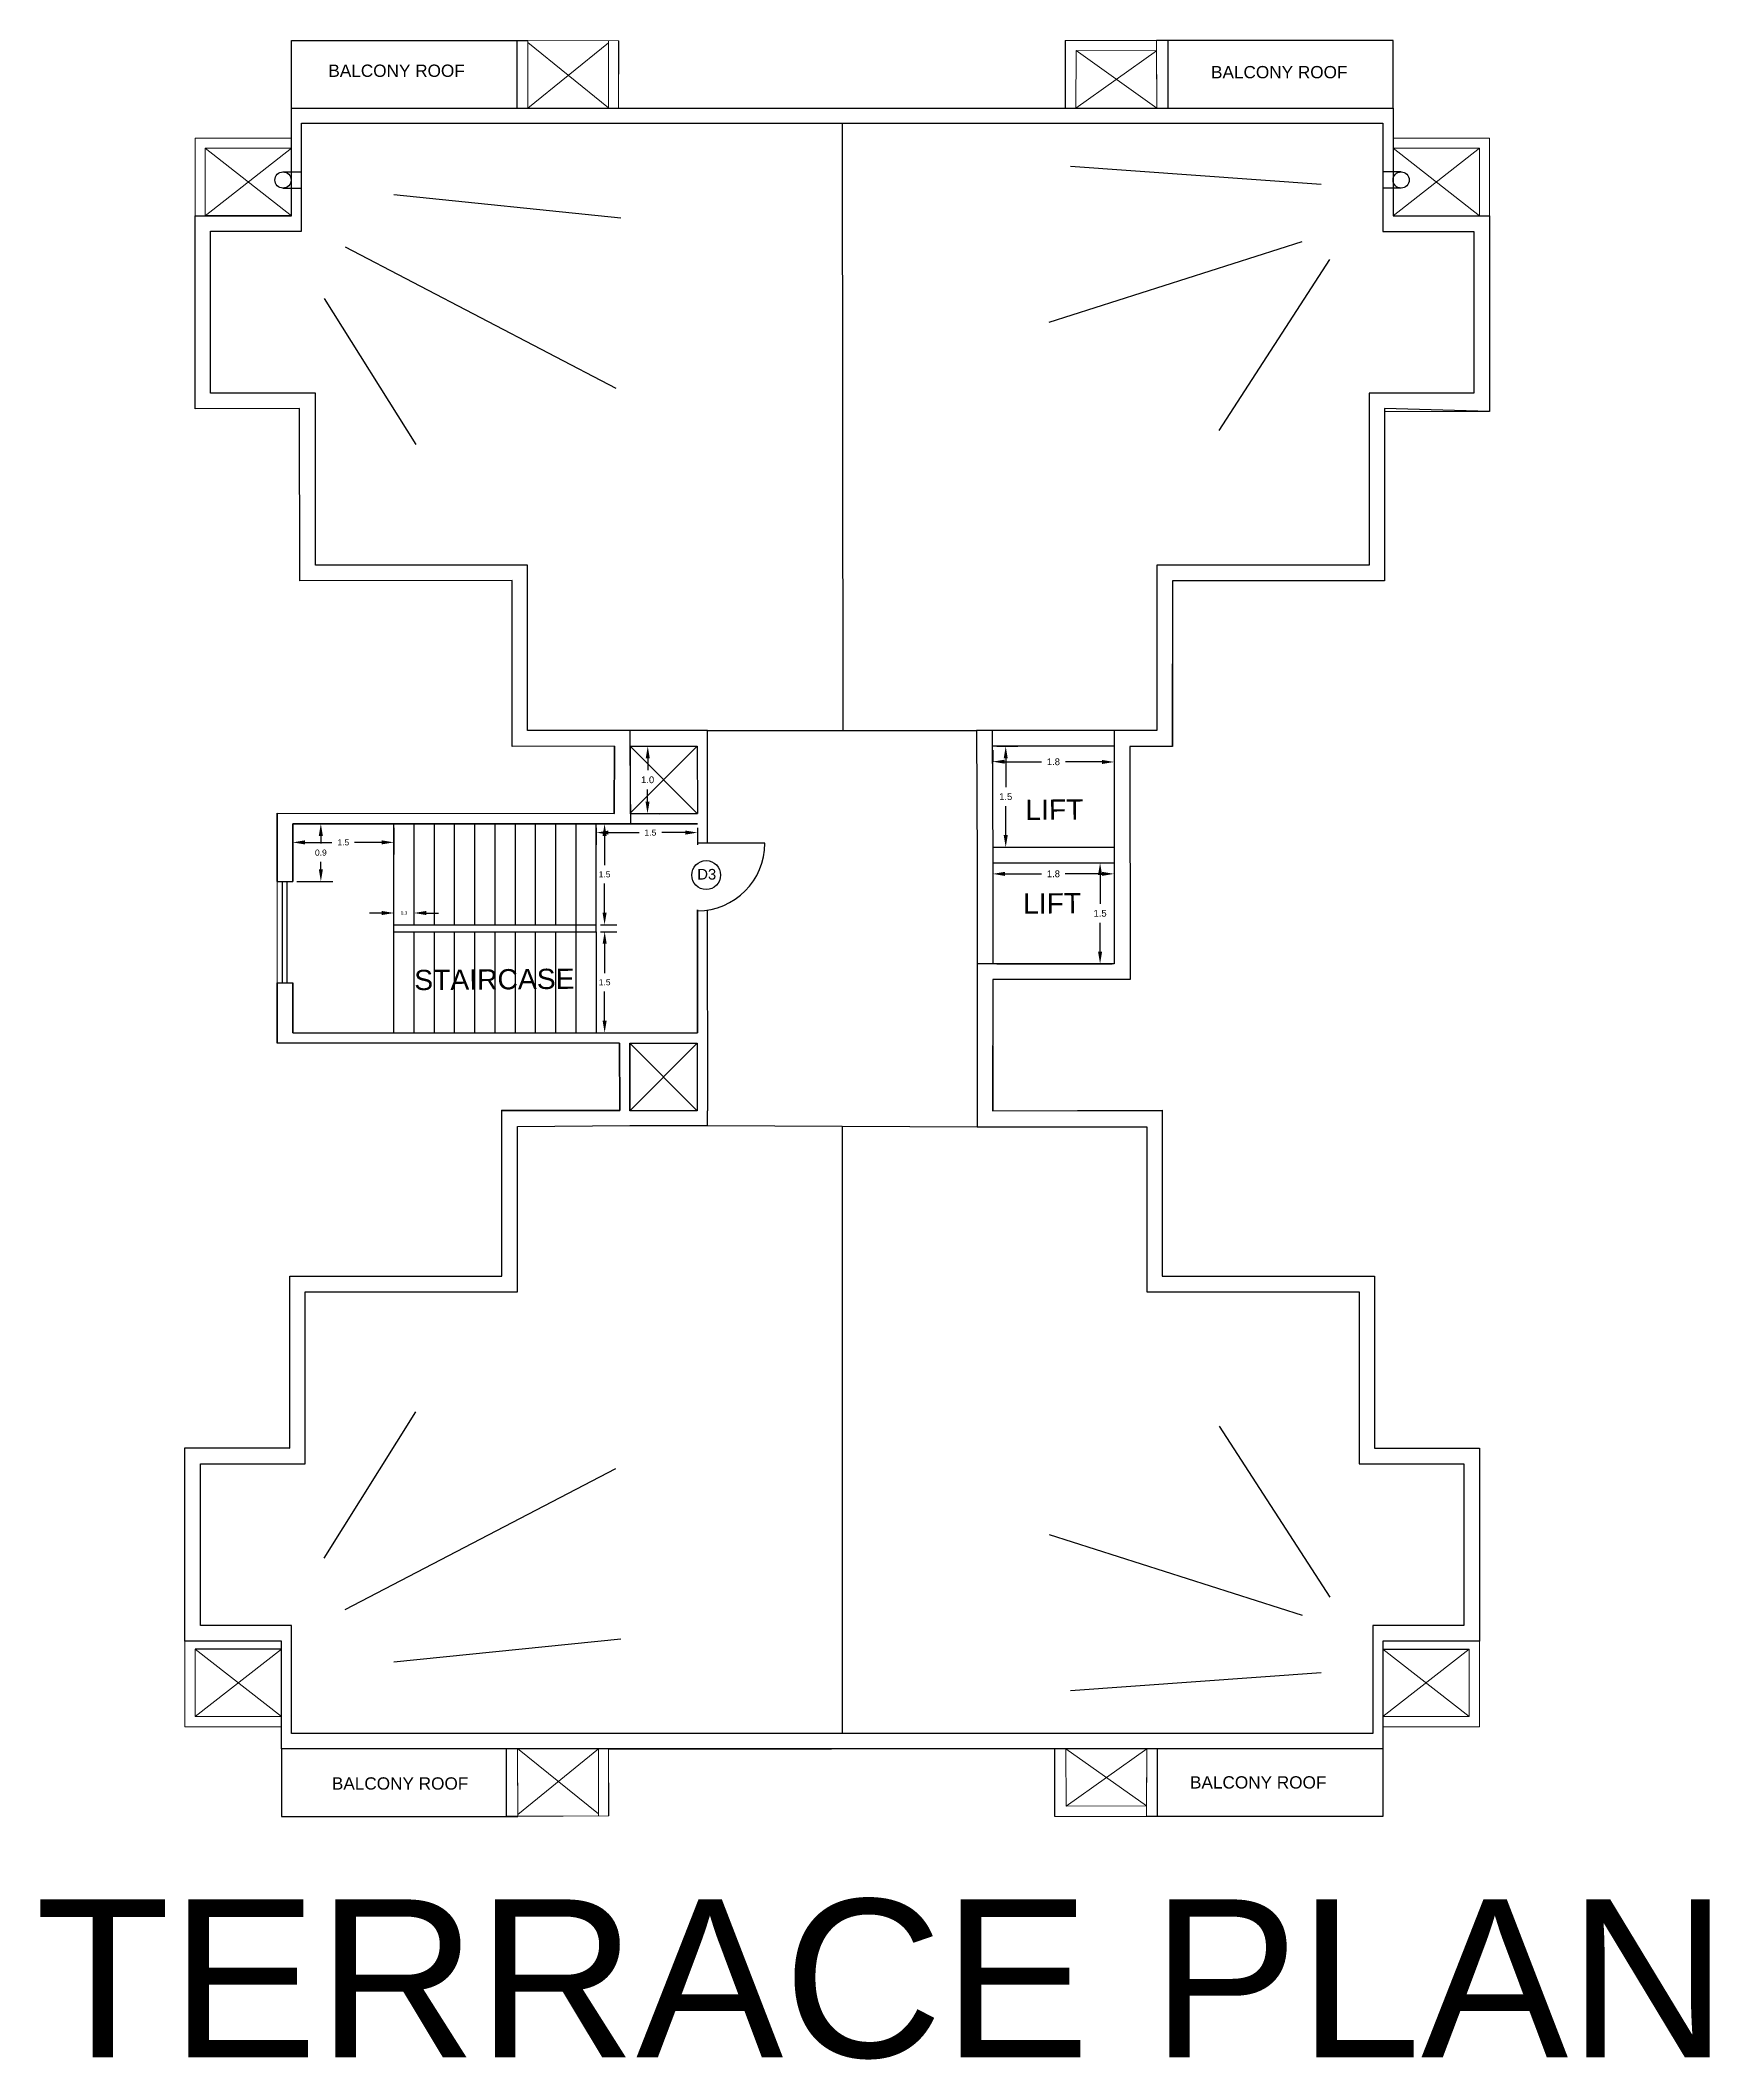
# Model space of a CAD drawing. Header units: metres. Extents: x 15463 to 32022, y 1223 to 33962.
# Drawn here: x 29713.56 to 29738.31, y 4287.33 to 4317.27 of the extents above; entities that cross this region are included whole.
import ezdxf

# ---------------------------------------------------------------- set-up
doc = ezdxf.new("R2010")
doc.units = ezdxf.units.M
doc.header["$LTSCALE"] = 0.1
doc.layers.add('text', color=7, linetype='Continuous', lineweight=5)
doc.layers.add('window', color=150, linetype='Continuous')
doc.styles.get("Standard").update_dxf_attribs({"font": 'arial.ttf'})
doc.dimstyles.get("Standard").update_dxf_attribs({"dimtxt": 0.1, "dimasz": 0.18, "dimexe": 0.18, "dimexo": 0.0625, "dimgap": 0.09, "dimtad": 0, "dimtih": 1, "dimtoh": 1, "dimdec": 1, "dimzin": 0, "dimdsep": 46, "dimtxsty": 'Standard', "dimcen": 0.09, "dimadec": 0, "dimazin": 0, "dimtfac": 1, "dimtdec": 1, "dimtofl": 0, "dimtmove": 0, "dimatfit": 3, "dimfxl": 1, "dimtolj": 1, "dimtzin": 0, "dimarcsym": 0})

# ---------------------------------------------------------------- blocks, each defined once
blk = doc.blocks.new('*D177')
at = {"color": 0, "lineweight": -2, "transparency": 16777216}
for p, q in [((29721.867, 4305.655), (29722.108, 4305.655)), ((29721.928, 4305.475), (29721.928, 4305.041)), ((29721.928, 4304.335), (29721.928, 4304.77)), ((29721.867, 4304.155), (29722.108, 4304.155))]:
    blk.add_line(p, q, dxfattribs=at)
at = {"color": 0, "transparency": 16777216}
for points in [[(29721.898, 4305.475), (29721.958, 4305.475), (29721.928, 4305.655)], [(29721.898, 4304.335), (29721.958, 4304.335), (29721.928, 4304.155)]]:
    blk.add_solid(points, dxfattribs=at)
at = {"layer": 'Defpoints', "color": 0, "transparency": 16777216}
for p in [(29721.805, 4305.655), (29721.805, 4304.155), (29721.928, 4304.155)]:
    blk.add_point(p, dxfattribs=at)
at = {"color": 0, "transparency": 16777216, "insert": (29721.928, 4304.905), "char_height": 0.09, "attachment_point": 5}
blk.add_mtext('\\A1;1.5', dxfattribs=at)
blk = doc.blocks.new('*D178')
at = {"color": 0, "lineweight": -2, "transparency": 16777216}
for p, q in [((29721.867, 4304.055), (29722.109, 4304.055)), ((29721.929, 4303.875), (29721.929, 4303.441)), ((29721.929, 4302.735), (29721.929, 4303.17)), ((29721.867, 4302.555), (29722.109, 4302.555))]:
    blk.add_line(p, q, dxfattribs=at)
at = {"color": 0, "transparency": 16777216}
for points in [[(29721.899, 4303.875), (29721.959, 4303.875), (29721.929, 4304.055)], [(29721.899, 4302.735), (29721.959, 4302.735), (29721.929, 4302.555)]]:
    blk.add_solid(points, dxfattribs=at)
at = {"layer": 'Defpoints', "color": 0, "transparency": 16777216}
for p in [(29721.805, 4304.055), (29721.805, 4302.555), (29721.929, 4302.555)]:
    blk.add_point(p, dxfattribs=at)
at = {"color": 0, "transparency": 16777216, "insert": (29721.929, 4303.305), "char_height": 0.09, "attachment_point": 5}
blk.add_mtext('\\A1;1.5', dxfattribs=at)
blk = doc.blocks.new('*D179')
at = {"color": 0, "lineweight": -2, "transparency": 16777216}
for p, q in [((29718.805, 4304.218), (29718.805, 4304.512)), ((29719.105, 4304.218), (29719.105, 4304.512)), ((29718.625, 4304.332), (29718.445, 4304.332)), ((29719.285, 4304.332), (29719.465, 4304.332))]:
    blk.add_line(p, q, dxfattribs=at)
at = {"color": 0, "transparency": 16777216}
for points in [[(29718.625, 4304.362), (29718.625, 4304.302), (29718.805, 4304.332)], [(29719.285, 4304.362), (29719.285, 4304.302), (29719.105, 4304.332)]]:
    blk.add_solid(points, dxfattribs=at)
at = {"layer": 'Defpoints', "color": 0, "transparency": 16777216}
for p in [(29718.805, 4304.155), (29719.105, 4304.332), (29719.105, 4304.155)]:
    blk.add_point(p, dxfattribs=at)
at = {"color": 0, "transparency": 16777216, "insert": (29718.955, 4304.332), "char_height": 0.05, "attachment_point": 5}
blk.add_mtext('\\A1;0.3', dxfattribs=at)
blk = doc.blocks.new('*D180')
at = {"color": 0, "lineweight": -2, "transparency": 16777216}
for p, q in [((29717.367, 4305.655), (29717.902, 4305.655)), ((29717.722, 4305.475), (29717.722, 4305.363)), ((29717.722, 4304.979), (29717.722, 4305.091)), ((29717.367, 4304.799), (29717.902, 4304.799))]:
    blk.add_line(p, q, dxfattribs=at)
at = {"color": 0, "transparency": 16777216}
for points in [[(29717.692, 4305.475), (29717.752, 4305.475), (29717.722, 4305.655)], [(29717.692, 4304.979), (29717.752, 4304.979), (29717.722, 4304.799)]]:
    blk.add_solid(points, dxfattribs=at)
at = {"layer": 'Defpoints', "color": 0, "transparency": 16777216}
for p in [(29717.305, 4305.655), (29717.305, 4304.799), (29717.722, 4304.799)]:
    blk.add_point(p, dxfattribs=at)
at = {"color": 0, "transparency": 16777216, "insert": (29717.722, 4305.227), "char_height": 0.09, "attachment_point": 5}
blk.add_mtext('\\A1;0.9', dxfattribs=at)
blk = doc.blocks.new('*D181')
at = {"color": 0, "lineweight": -2, "transparency": 16777216}
for p, q in [((29717.305, 4305.593), (29717.305, 4305.199)), ((29717.485, 4305.379), (29717.887, 4305.379)), ((29718.625, 4305.379), (29718.223, 4305.379)), ((29718.805, 4305.593), (29718.805, 4305.199))]:
    blk.add_line(p, q, dxfattribs=at)
at = {"color": 0, "transparency": 16777216}
for points in [[(29717.485, 4305.409), (29717.485, 4305.349), (29717.305, 4305.379)], [(29718.625, 4305.409), (29718.625, 4305.349), (29718.805, 4305.379)]]:
    blk.add_solid(points, dxfattribs=at)
at = {"layer": 'Defpoints', "color": 0, "transparency": 16777216}
for p in [(29717.305, 4305.655), (29718.805, 4305.655), (29718.805, 4305.379)]:
    blk.add_point(p, dxfattribs=at)
at = {"color": 0, "transparency": 16777216, "insert": (29718.055, 4305.379), "char_height": 0.09, "attachment_point": 5}
blk.add_mtext('\\A1;1.5', dxfattribs=at)
blk = doc.blocks.new('*D182')
at = {"color": 0, "lineweight": -2, "transparency": 16777216}
for p, q in [((29721.805, 4305.593), (29721.805, 4305.344)), ((29721.985, 4305.524), (29722.439, 4305.524)), ((29723.125, 4305.524), (29722.775, 4305.524)), ((29723.305, 4305.593), (29723.305, 4305.344))]:
    blk.add_line(p, q, dxfattribs=at)
at = {"color": 0, "transparency": 16777216}
for points in [[(29721.985, 4305.554), (29721.985, 4305.494), (29721.805, 4305.524)], [(29723.125, 4305.554), (29723.125, 4305.494), (29723.305, 4305.524)]]:
    blk.add_solid(points, dxfattribs=at)
at = {"layer": 'Defpoints', "color": 0, "transparency": 16777216}
for p in [(29721.805, 4305.655), (29723.305, 4305.655), (29723.305, 4305.524)]:
    blk.add_point(p, dxfattribs=at)
at = {"color": 0, "transparency": 16777216, "insert": (29722.607, 4305.524), "char_height": 0.09, "attachment_point": 5}
blk.add_mtext('\\A1;1.5', dxfattribs=at)
blk = doc.blocks.new('*D183')
at = {"color": 0, "lineweight": -2, "transparency": 16777216}
for p, q in [((29722.367, 4306.806), (29722.748, 4306.804)), ((29722.568, 4306.625), (29722.567, 4306.447)), ((29722.565, 4305.984), (29722.566, 4306.165)), ((29722.363, 4305.805), (29722.744, 4305.804))]:
    blk.add_line(p, q, dxfattribs=at)
at = {"color": 0, "transparency": 16777216}
for points in [[(29722.538, 4306.625), (29722.598, 4306.625), (29722.568, 4306.805)], [(29722.535, 4305.985), (29722.595, 4305.984), (29722.564, 4305.804)]]:
    blk.add_solid(points, dxfattribs=at)
at = {"layer": 'Defpoints', "color": 0, "transparency": 16777216}
for p in [(29722.305, 4306.806), (29722.301, 4305.805), (29722.564, 4305.804)]:
    blk.add_point(p, dxfattribs=at)
at = {"color": 0, "transparency": 16777216, "insert": (29722.566, 4306.306), "char_height": 0.1, "attachment_point": 5}
blk.add_mtext('\\A1;1.0', dxfattribs=at)
blk = doc.blocks.new('*D176')
at = {"color": 0, "lineweight": -2, "transparency": 16777216}
for p, q in [((29727.681, 4306.747), (29727.68, 4306.396)), ((29727.86, 4306.575), (29728.405, 4306.574)), ((29729.303, 4306.571), (29728.758, 4306.573)), ((29729.483, 4306.741), (29729.482, 4306.391))]:
    blk.add_line(p, q, dxfattribs=at)
at = {"color": 0, "transparency": 16777216}
for points in [[(29727.86, 4306.605), (29727.86, 4306.545), (29727.68, 4306.576)], [(29729.303, 4306.601), (29729.303, 4306.541), (29729.483, 4306.571)]]:
    blk.add_solid(points, dxfattribs=at)
at = {"layer": 'Defpoints', "color": 0, "transparency": 16777216}
for p in [(29727.681, 4306.809), (29729.483, 4306.571), (29729.484, 4306.804)]:
    blk.add_point(p, dxfattribs=at)
at = {"color": 0, "transparency": 16777216, "insert": (29728.581, 4306.573), "char_height": 0.1, "attachment_point": 5}
blk.add_mtext('\\A1;1.8', dxfattribs=at)
blk = doc.blocks.new('*D184')
at = {"color": 0, "lineweight": -2, "transparency": 16777216}
for p, q in [((29727.743, 4306.804), (29728.054, 4306.804)), ((29727.874, 4306.624), (29727.874, 4306.197)), ((29727.874, 4305.487), (29727.874, 4305.914)), ((29727.743, 4305.307), (29728.054, 4305.307))]:
    blk.add_line(p, q, dxfattribs=at)
at = {"color": 0, "transparency": 16777216}
for points in [[(29727.844, 4306.624), (29727.904, 4306.624), (29727.874, 4306.804)], [(29727.844, 4305.487), (29727.904, 4305.487), (29727.874, 4305.307)]]:
    blk.add_solid(points, dxfattribs=at)
at = {"layer": 'Defpoints', "color": 0, "transparency": 16777216}
for p in [(29727.681, 4306.804), (29727.681, 4305.307), (29727.874, 4305.307)]:
    blk.add_point(p, dxfattribs=at)
at = {"color": 0, "transparency": 16777216, "insert": (29727.874, 4306.056), "char_height": 0.1, "attachment_point": 5}
blk.add_mtext('\\A1;1.5', dxfattribs=at)
blk = doc.blocks.new('*D185')
at = {"color": 0, "lineweight": -2, "transparency": 16777216}
for p, q in [((29727.681, 4305.015), (29727.681, 4304.732)), ((29727.861, 4304.912), (29728.404, 4304.912)), ((29729.301, 4304.912), (29728.757, 4304.912)), ((29729.481, 4305.015), (29729.481, 4304.732))]:
    blk.add_line(p, q, dxfattribs=at)
at = {"color": 0, "transparency": 16777216}
for points in [[(29727.861, 4304.942), (29727.861, 4304.882), (29727.681, 4304.912)], [(29729.301, 4304.942), (29729.301, 4304.882), (29729.481, 4304.912)]]:
    blk.add_solid(points, dxfattribs=at)
at = {"layer": 'Defpoints', "color": 0, "transparency": 16777216}
for p in [(29727.681, 4305.077), (29729.481, 4305.077), (29729.481, 4304.912)]:
    blk.add_point(p, dxfattribs=at)
at = {"color": 0, "transparency": 16777216, "insert": (29728.581, 4304.912), "char_height": 0.1, "attachment_point": 5}
blk.add_mtext('\\A1;1.8', dxfattribs=at)
blk = doc.blocks.new('*D186')
at = {"color": 0, "lineweight": -2, "transparency": 16777216}
for p, q in [((29727.743, 4305.077), (29729.453, 4305.077)), ((29729.273, 4304.897), (29729.273, 4304.468)), ((29729.273, 4303.757), (29729.273, 4304.186)), ((29727.743, 4303.577), (29729.453, 4303.577))]:
    blk.add_line(p, q, dxfattribs=at)
at = {"color": 0, "transparency": 16777216}
for points in [[(29729.303, 4304.897), (29729.243, 4304.897), (29729.273, 4305.077)], [(29729.303, 4303.757), (29729.243, 4303.757), (29729.273, 4303.577)]]:
    blk.add_solid(points, dxfattribs=at)
at = {"layer": 'Defpoints', "color": 0, "transparency": 16777216}
for p in [(29727.681, 4305.077), (29727.681, 4303.577), (29729.273, 4303.577)]:
    blk.add_point(p, dxfattribs=at)
at = {"color": 0, "transparency": 16777216, "insert": (29729.273, 4304.327), "char_height": 0.1, "attachment_point": 5}
blk.add_mtext('\\A1;1.5', dxfattribs=at)

msp = doc.modelspace()

# ---------------------------------------------------------------- linework, layer by layer
for p, q in [((29717.287, 4316.268), (29717.287, 4317.268)), ((29717.287, 4317.268), (29720.791, 4317.268)), ((29720.626, 4317.268), (29720.626, 4316.266)), ((29728.753, 4317.267), (29728.753, 4316.265)), ((29733.615, 4317.268), (29730.11, 4317.268)), ((29730.276, 4317.268), (29730.276, 4316.266)), ((29733.615, 4316.268), (29733.615, 4317.268)), ((29725.451, 4316.039), (29725.459, 4307.036)), ((29717.161, 4315.318), (29717.437, 4315.318)), ((29728.834, 4315.405), (29732.552, 4315.137)), ((29733.735, 4315.318), (29733.465, 4315.318)), ((29717.161, 4315.078), (29717.437, 4315.078)), ((29718.802, 4314.982), (29722.168, 4314.638)), ((29733.735, 4315.078), (29733.465, 4315.078)), ((29717.287, 4314.669), (29716.007, 4314.669)), ((29733.615, 4314.669), (29734.895, 4314.669)), ((29718.084, 4314.205), (29722.093, 4312.112)), ((29728.519, 4313.092), (29732.268, 4314.288)), ((29731.039, 4311.487), (29732.678, 4314.02)), ((29717.769, 4313.442), (29719.131, 4311.275)), ((29723.455, 4307.035), (29722.305, 4307.039)), ((29723.455, 4307.035), (29727.441, 4307.038)), ((29723.455, 4305.366), (29723.455, 4307.035)), ((29729.484, 4307.039), (29727.441, 4307.038)), ((29727.441, 4307.038), (29727.451, 4305.076)), ((29727.671, 4307.039), (29727.681, 4305.077)), ((29722.075, 4306.807), (29722.071, 4305.805)), ((29723.301, 4306.806), (29722.301, 4305.805)), ((29722.305, 4306.806), (29722.306, 4305.805)), ((29722.305, 4306.806), (29723.301, 4305.805)), ((29722.317, 4306.806), (29723.301, 4306.806)), ((29723.301, 4306.806), (29723.305, 4305.805)), ((29729.484, 4306.804), (29727.681, 4306.807)), ((29722.075, 4305.805), (29717.075, 4305.804)), ((29717.075, 4305.804), (29717.075, 4304.799)), ((29717.305, 4305.655), (29723.305, 4305.655)), ((29717.305, 4305.655), (29717.305, 4304.799)), ((29723.305, 4305.655), (29717.305, 4305.655)), ((29718.805, 4304.155), (29718.805, 4305.655)), ((29719.105, 4304.155), (29719.105, 4305.655)), ((29719.405, 4304.155), (29719.405, 4305.655)), ((29719.705, 4304.155), (29719.705, 4305.655)), ((29720.005, 4304.155), (29720.005, 4305.655)), ((29720.305, 4304.155), (29720.305, 4305.655)), ((29720.605, 4304.155), (29720.605, 4305.655)), ((29720.905, 4304.155), (29720.905, 4305.655)), ((29721.205, 4304.155), (29721.205, 4305.655)), ((29721.505, 4304.055), (29721.505, 4305.655)), ((29721.805, 4304.155), (29721.805, 4305.655)), ((29722.155, 4305.655), (29723.305, 4305.655)), ((29722.305, 4305.805), (29723.305, 4305.805)), ((29724.305, 4305.366), (29723.305, 4305.366)), ((29727.451, 4305.077), (29727.451, 4303.577)), ((29727.681, 4305.307), (29729.481, 4305.307)), ((29727.681, 4305.077), (29727.681, 4303.577)), ((29727.681, 4305.077), (29729.481, 4305.077)), ((29718.805, 4302.555), (29718.805, 4304.155)), ((29718.805, 4304.155), (29721.805, 4304.155)), ((29721.805, 4304.055), (29721.805, 4304.155)), ((29723.305, 4303.593), (29723.305, 4304.377)), ((29723.305, 4304.377), (29723.305, 4302.555)), ((29723.451, 4304.376), (29723.453, 4301.4)), ((29718.805, 4304.055), (29721.805, 4304.055)), ((29719.105, 4302.555), (29719.105, 4304.055)), ((29719.405, 4302.555), (29719.405, 4304.055)), ((29719.705, 4302.555), (29719.705, 4304.055)), ((29720.005, 4302.555), (29720.005, 4304.055)), ((29720.305, 4302.555), (29720.305, 4304.055)), ((29720.605, 4302.555), (29720.605, 4304.055)), ((29720.905, 4302.555), (29720.905, 4304.055)), ((29721.205, 4302.555), (29721.205, 4304.055)), ((29721.505, 4302.555), (29721.505, 4304.055)), ((29721.805, 4304.055), (29721.805, 4302.555)), ((29723.305, 4302.555), (29723.305, 4303.593)), ((29717.075, 4303.299), (29717.075, 4302.404)), ((29717.305, 4303.299), (29717.305, 4302.555)), ((29717.305, 4302.555), (29723.305, 4302.555)), ((29722.151, 4302.4), (29722.154, 4301.402)), ((29722.301, 4302.402), (29723.301, 4302.402)), ((29723.301, 4302.402), (29722.301, 4301.4)), ((29722.301, 4302.4), (29722.301, 4301.4)), ((29722.301, 4302.4), (29723.301, 4301.401)), ((29723.301, 4302.402), (29723.301, 4301.804)), ((29723.301, 4302.402), (29723.301, 4301.4)), ((29720.407, 4301.405), (29722.154, 4301.402)), ((29722.301, 4301.402), (29723.301, 4301.402)), ((29722.301, 4301.183), (29723.452, 4301.183)), ((29723.452, 4301.183), (29723.453, 4301.4)), ((29723.452, 4301.183), (29727.451, 4301.163)), ((29725.451, 4301.173), (29725.451, 4292.168)), ((29717.769, 4294.769), (29719.131, 4296.936)), ((29731.039, 4296.724), (29732.678, 4294.191)), ((29718.084, 4294.006), (29722.093, 4296.099)), ((29728.519, 4295.119), (29732.268, 4293.923)), ((29717.137, 4293.419), (29715.857, 4293.419)), ((29718.802, 4293.229), (29722.168, 4293.573)), ((29733.465, 4293.419), (29734.745, 4293.419)), ((29728.834, 4292.806), (29732.552, 4293.074)), ((29717.137, 4291.94), (29717.137, 4290.94)), ((29720.476, 4290.94), (29720.476, 4291.942)), ((29728.603, 4290.94), (29728.603, 4291.943)), ((29730.126, 4290.94), (29730.126, 4291.942)), ((29733.465, 4291.94), (29733.465, 4290.94)), ((29717.137, 4290.94), (29720.642, 4290.94)), ((29733.465, 4290.94), (29729.96, 4290.94))]:
    msp.add_line(p, q)
at = {"lineweight": 0}
for p, q in [((29720.788, 4316.263), (29721.986, 4317.231)), ((29720.791, 4317.237), (29721.988, 4316.266)), ((29722.137, 4317.261), (29720.792, 4317.268)), ((29721.988, 4316.266), (29721.986, 4317.262)), ((29722.134, 4316.266), (29722.136, 4317.261)), ((29730.11, 4317.268), (29728.753, 4317.267)), ((29728.915, 4316.265), (29730.111, 4317.111)), ((29730.111, 4317.111), (29728.918, 4317.117)), ((29728.918, 4317.117), (29730.115, 4316.265)), ((29715.857, 4315.819), (29717.287, 4315.819)), ((29716.007, 4314.669), (29716.007, 4315.669)), ((29716.007, 4315.669), (29717.287, 4315.669)), ((29716.007, 4315.669), (29717.287, 4314.669)), ((29716.007, 4314.669), (29717.287, 4315.668)), ((29735.045, 4315.819), (29733.615, 4315.819)), ((29734.895, 4315.669), (29733.615, 4315.669)), ((29734.895, 4315.669), (29733.615, 4314.669)), ((29734.895, 4314.669), (29733.615, 4315.668)), ((29734.895, 4314.669), (29734.895, 4315.669)), ((29715.857, 4293.419), (29715.857, 4292.419)), ((29715.857, 4293.419), (29717.137, 4292.42)), ((29715.857, 4292.419), (29717.137, 4293.419)), ((29734.745, 4293.419), (29733.465, 4292.42)), ((29734.745, 4292.419), (29733.465, 4293.419)), ((29734.745, 4293.419), (29734.745, 4292.419)), ((29715.707, 4292.269), (29717.137, 4292.269)), ((29715.857, 4292.419), (29717.137, 4292.419)), ((29734.745, 4292.419), (29733.465, 4292.419)), ((29734.895, 4292.269), (29733.465, 4292.269)), ((29720.638, 4291.944), (29721.836, 4290.976)), ((29720.641, 4290.97), (29721.838, 4291.941)), ((29721.838, 4291.941), (29721.836, 4290.946)), ((29721.984, 4291.942), (29721.986, 4290.946)), ((29728.765, 4291.942), (29729.961, 4291.096)), ((29728.768, 4291.09), (29729.965, 4291.942)), ((29729.961, 4291.096), (29728.768, 4291.09)), ((29721.987, 4290.946), (29720.642, 4290.94)), ((29729.96, 4290.94), (29728.603, 4290.94))]:
    msp.add_line(p, q, dxfattribs=at)
for points in [[(29717.287, 4316.265), (29733.615, 4316.265), (29733.615, 4314.669), (29735.045, 4314.669), (29735.045, 4311.766), (29733.49, 4311.809), (29733.49, 4309.258), (29730.345, 4309.258), (29730.345, 4306.8), (29729.714, 4306.8), (29729.719, 4303.347), (29727.681, 4303.344), (29727.679, 4301.401), (29730.195, 4301.408), (29730.195, 4298.947), (29733.341, 4298.947), (29733.341, 4296.398), (29734.895, 4296.398), (29734.895, 4293.538), (29733.465, 4293.538), (29733.465, 4291.94), (29717.137, 4291.94), (29717.137, 4293.538), (29715.707, 4293.538), (29715.707, 4296.403), (29717.261, 4296.398), (29717.261, 4298.95), (29720.407, 4298.947), (29720.407, 4301.408), (29722.154, 4301.402), (29720.407, 4301.408), (29722.154, 4301.402), (29722.151, 4302.4), (29717.075, 4302.4), (29717.075, 4303.299)], [(29717.075, 4304.799), (29717.075, 4305.81), (29722.071, 4305.805), (29722.075, 4306.807), (29720.557, 4306.8), (29720.557, 4309.259), (29717.411, 4309.258), (29717.407, 4311.809), (29715.857, 4311.805), (29715.857, 4314.669), (29717.287, 4314.669), (29717.287, 4316.265)], [(29717.437, 4316.039), (29733.465, 4316.039), (29733.465, 4314.437), (29734.815, 4314.437), (29734.815, 4312.039), (29733.26, 4312.039), (29733.26, 4309.489), (29730.115, 4309.489), (29730.115, 4307.039), (29729.484, 4307.039), (29729.484, 4303.577), (29727.451, 4303.577), (29727.451, 4301.163), (29729.965, 4301.163), (29729.965, 4298.718), (29733.111, 4298.718), (29733.111, 4296.168), (29734.665, 4296.168), (29734.665, 4293.768), (29733.315, 4293.768), (29733.315, 4292.168), (29717.287, 4292.168), (29717.287, 4293.768), (29715.937, 4293.768), (29715.937, 4296.168), (29717.491, 4296.168), (29717.491, 4298.718), (29720.637, 4298.718), (29720.637, 4301.168), (29722.301, 4301.183)], [(29717.305, 4304.799), (29717.305, 4305.655), (29722.319, 4305.655), (29722.305, 4306.806), (29722.305, 4307.039), (29720.787, 4307.039), (29720.787, 4309.489), (29717.641, 4309.489), (29717.641, 4312.039), (29716.087, 4312.039), (29716.087, 4314.439), (29717.437, 4314.439), (29717.437, 4316.039)], [(29722.301, 4302.553), (29717.305, 4302.555), (29717.305, 4303.299)], [(29722.301, 4301.4), (29722.301, 4302.402)]]:
    msp.add_lwpolyline(points)
for centre, radius in [((29717.161, 4315.198), 0.12), ((29733.735, 4315.198), 0.12), ((29723.434, 4304.894), 0.214)]:
    msp.add_circle(centre, radius)
msp.add_arc((29723.305, 4305.366), 1, 270, 0)
at = {"layer": 'text'}
for p, q in [((29720.788, 4316.266), (29720.792, 4317.268)), ((29720.788, 4316.266), (29720.792, 4317.268)), ((29720.788, 4316.385), (29720.791, 4317.237)), ((29728.915, 4316.265), (29728.918, 4317.117)), ((29730.114, 4316.266), (29730.11, 4317.268)), ((29730.114, 4316.266), (29730.11, 4317.268)), ((29730.114, 4316.266), (29730.111, 4317.111)), ((29720.638, 4291.941), (29720.642, 4290.94)), ((29728.765, 4291.942), (29728.768, 4291.09)), ((29729.964, 4291.941), (29729.96, 4290.94)), ((29729.964, 4291.941), (29729.961, 4291.096)), ((29720.638, 4291.822), (29720.641, 4290.97))]:
    msp.add_line(p, q, dxfattribs=at)
at = {"layer": 'text', "lineweight": 0}
for p, q in [((29715.857, 4314.55), (29715.857, 4315.819)), ((29735.045, 4314.55), (29735.045, 4315.819)), ((29715.707, 4293.538), (29715.707, 4292.269)), ((29734.895, 4293.538), (29734.895, 4292.269))]:
    msp.add_line(p, q, dxfattribs=at)
at = {"layer": 'text', "color": 177, "true_color": 0x293189}
msp.add_lwpolyline([(29715.857, 4314.669), (29715.857, 4315.819), (29717.287, 4315.819), (29717.287, 4316.265), (29720.626, 4316.266), (29720.626, 4317.268), (29722.137, 4317.261), (29722.132, 4316.265), (29728.753, 4316.261), (29728.753, 4317.267), (29730.276, 4317.268), (29730.276, 4316.265), (29733.615, 4316.268), (29733.615, 4315.819), (29735.045, 4315.819), (29735.045, 4311.766), (29733.49, 4311.766), (29733.49, 4309.258), (29730.345, 4309.258), (29730.343, 4306.8), (29729.714, 4306.799), (29729.719, 4303.347), (29727.681, 4303.344), (29727.686, 4301.401), (29730.195, 4301.401), (29730.195, 4298.947), (29733.341, 4298.947), (29733.341, 4296.398), (29734.895, 4296.398), (29734.895, 4292.269), (29733.465, 4292.269), (29733.465, 4291.94), (29730.126, 4291.942), (29730.126, 4290.94), (29728.603, 4290.939), (29728.603, 4291.943), (29721.984, 4291.931), (29721.989, 4290.946), (29720.476, 4290.945), (29720.476, 4291.94), (29717.137, 4291.94), (29717.137, 4292.269), (29715.707, 4292.269), (29715.707, 4296.403), (29717.261, 4296.403), (29717.261, 4298.95), (29720.407, 4298.947), (29720.407, 4301.405), (29722.154, 4301.41), (29722.151, 4302.4), (29717.075, 4302.404), (29717.075, 4305.81), (29722.071, 4305.805), (29722.075, 4306.807), (29720.557, 4306.8), (29720.557, 4309.259), (29717.411, 4309.255), (29717.403, 4311.809), (29715.857, 4311.805), (29715.857, 4314.669)], dxfattribs=at)
at = {"layer": 'window'}
for p, q in [((29717.075, 4304.799), (29717.305, 4304.799)), ((29717.153, 4303.299), (29717.153, 4304.799)), ((29717.224, 4303.299), (29717.224, 4304.799)), ((29717.075, 4303.299), (29717.305, 4303.299))]:
    msp.add_line(p, q, dxfattribs=at)

# ---------------------------------------------------------------- texts
for s, height, p in [('BALCONY ROOF', 0.18214, (29717.834, 4316.727)), ('BALCONY ROOF', 0.18214, (29730.918, 4316.706)), ('D3', 0.1573, (29723.302, 4304.828)), ('BALCONY ROOF', 0.18214, (29717.886, 4291.337)), ('BALCONY ROOF', 0.18214, (29730.606, 4291.353))]:
    msp.add_text(s, height=height).set_placement(p)
at = {"char_height": 0.3, "attachment_point": 1, "rotation": 0.5}
for s, insert in [('LIFT', (29728.163, 4306.011)), ('LIFT', (29728.13, 4304.621)), ('STAIRCASE', (29719.105, 4303.488))]:
    msp.add_mtext_dynamic_manual_height_columns(s, width=0.01982, gutter_width=1, heights=[0], dxfattribs=dict(at, insert=insert))
at = {"layer": 'text'}
msp.add_text('TERRACE PLAN', height=2.34175, dxfattribs=at).set_placement((29713.491, 4287.368))

# ---------------------------------------------------------------- dimensions: what is measured, and where the dimension line sits
dim = msp.add_linear_dim(base=(29722.564, 4305.804), p1=(29722.305, 4306.806), p2=(29722.301, 4305.805), angle=269.7592, dimstyle='Standard', override={"dimtxt": 0.1})
dim.commit()
dim.dimension.update_dxf_attribs({"geometry": '*D183', "text_midpoint": (29722.566, 4306.306), "dimtype": 161})
for p1, p2, distance, picture, middle in [((29727.681, 4306.809), (29729.484, 4306.804), -0.233, '*D176', (29728.581, 4306.573)), ((29727.681, 4306.804), (29727.681, 4305.307), 0.193, '*D184', (29727.874, 4306.056)), ((29727.681, 4305.077), (29727.681, 4303.577), 1.593, '*D186', (29729.273, 4304.327))]:
    dim = msp.add_aligned_dim(p1=p1, p2=p2, distance=distance, dimstyle='Standard')
    dim.commit()
    dim.dimension.update_dxf_attribs({"geometry": picture, "text_midpoint": middle})
for base, p1, p2, picture, middle in [((29717.722, 4304.799), (29717.305, 4305.655), (29717.305, 4304.799), '*D180', (29717.722, 4305.227)), ((29721.928, 4304.155), (29721.805, 4305.655), (29721.805, 4304.155), '*D177', (29721.928, 4304.905)), ((29721.929, 4302.555), (29721.805, 4304.055), (29721.805, 4302.555), '*D178', (29721.929, 4303.305))]:
    dim = msp.add_linear_dim(base=base, p1=p1, p2=p2, angle=90, dimstyle='Standard', override={"dimtxt": 0.09})
    dim.commit()
    dim.dimension.update_dxf_attribs({"geometry": picture, "text_midpoint": middle})
for base, p1, p2, override, picture, middle in [((29718.805, 4305.379), (29717.305, 4305.655), (29718.805, 4305.655), {"dimtxt": 0.09}, '*D181', (29718.055, 4305.379)), ((29723.305, 4305.524), (29721.805, 4305.655), (29723.305, 4305.655), {"dimtxt": 0.09}, '*D182', (29722.607, 4305.524)), ((29719.105, 4304.332), (29718.805, 4304.155), (29719.105, 4304.155), {"dimtxt": 0.05}, '*D179', (29718.955, 4304.332))]:
    dim = msp.add_linear_dim(base=base, p1=p1, p2=p2, dimstyle='Standard', override=override)
    dim.commit()
    dim.dimension.update_dxf_attribs({"geometry": picture, "text_midpoint": middle, "dimtype": 160})
dim = msp.add_linear_dim(base=(29729.481, 4304.912), p1=(29727.681, 4305.077), p2=(29729.481, 4305.077), dimstyle='Standard')
dim.commit()
dim.dimension.update_dxf_attribs({"geometry": '*D185', "text_midpoint": (29728.581, 4304.912)})

doc.saveas('drawing.dxf')
